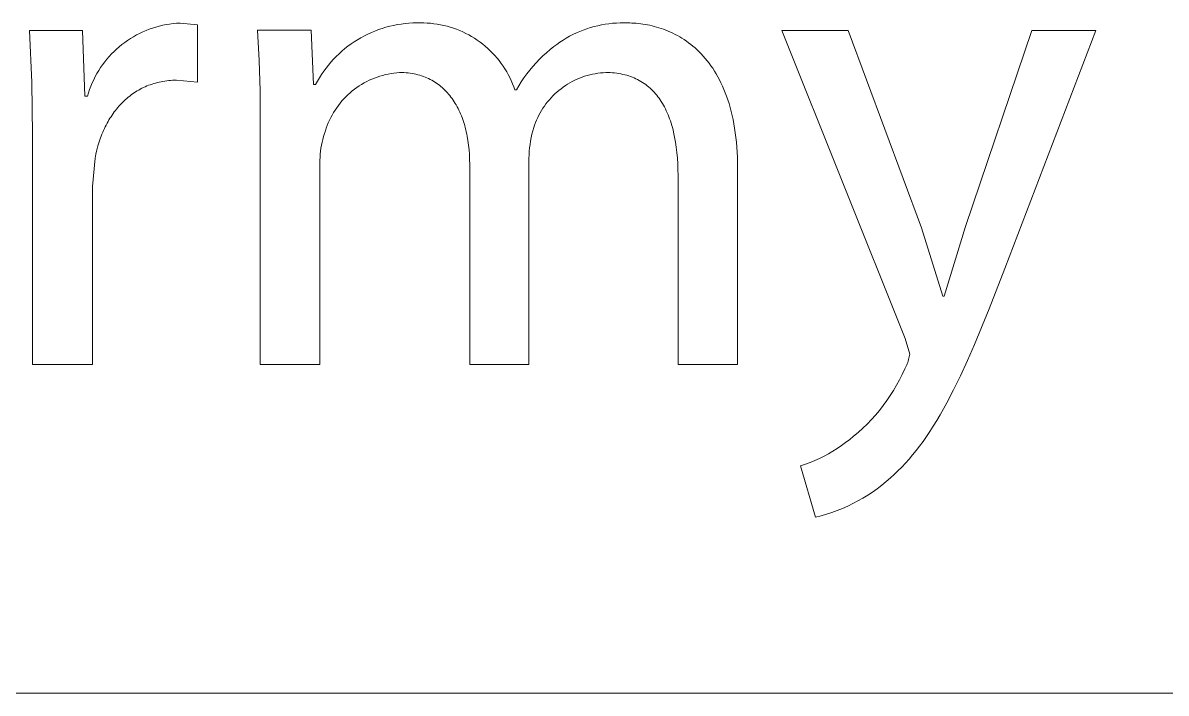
# Model space of a CAD drawing. Header units: millimetres. Extents: x -987 to 2591, y -102 to 2398.
# Drawn here: x 1664.7 to 1724, y -101.8 to -67 of the extents above; entities that cross this region are included whole.
import ezdxf

# ---------------------------------------------------------------- set-up
doc = ezdxf.new("R2010")
doc.units = ezdxf.units.MM
doc.header["$MEASUREMENT"] = 0
doc.layers.add('Domyślny', color=7, linetype='Continuous', true_color=0x000000)

msp = doc.modelspace()

# ---------------------------------------------------------------- linework, layer by layer
at = {"layer": 'Domyślny', "color": 18, "lineweight": 15, "true_color": 0x000000}
for p, q in [((1665.158, -70.118), (1665.046, -67.408)), ((1665.046, -67.408), (1667.798, -67.408)), ((1667.798, -67.408), (1667.917, -70.816)), ((1670.593, -67.646), (1670.754, -67.563)), ((1670.754, -67.563), (1670.918, -67.485)), ((1670.918, -67.485), (1671.085, -67.413)), ((1671.085, -67.413), (1671.254, -67.347)), ((1671.254, -67.347), (1671.425, -67.287)), ((1671.425, -67.287), (1671.599, -67.233)), ((1671.599, -67.233), (1671.774, -67.185)), ((1671.774, -67.185), (1671.95, -67.143)), ((1671.95, -67.143), (1672.128, -67.108)), ((1672.128, -67.108), (1672.307, -67.078)), ((1672.307, -67.078), (1672.488, -67.055)), ((1672.488, -67.055), (1672.668, -67.038)), ((1672.668, -67.038), (1672.849, -67.027)), ((1672.849, -67.027), (1673.755, -67.122)), ((1673.755, -67.122), (1673.755, -70.101)), ((1676.958, -68.97), (1676.867, -67.402)), ((1676.867, -67.402), (1679.643, -67.402)), ((1679.643, -67.402), (1679.774, -70.214)), ((1682.41, -67.691), (1682.59, -67.601)), ((1682.59, -67.601), (1682.774, -67.517)), ((1682.774, -67.517), (1682.96, -67.439)), ((1682.96, -67.439), (1683.148, -67.368)), ((1683.148, -67.368), (1683.339, -67.303)), ((1683.339, -67.303), (1683.532, -67.245)), ((1683.532, -67.245), (1683.727, -67.193)), ((1683.727, -67.193), (1683.923, -67.148)), ((1683.923, -67.148), (1684.121, -67.11)), ((1684.121, -67.11), (1684.32, -67.078)), ((1684.32, -67.078), (1684.52, -67.053)), ((1684.52, -67.053), (1684.721, -67.035)), ((1684.721, -67.035), (1684.922, -67.023)), ((1684.922, -67.023), (1685.124, -67.019)), ((1685.124, -67.019), (1685.325, -67.021)), ((1685.325, -67.021), (1685.499, -67.022)), ((1685.499, -67.022), (1685.673, -67.029)), ((1685.673, -67.029), (1685.846, -67.041)), ((1685.846, -67.041), (1686.018, -67.06)), ((1686.018, -67.06), (1686.19, -67.084)), ((1686.19, -67.084), (1686.361, -67.115)), ((1686.361, -67.115), (1686.531, -67.151)), ((1686.531, -67.151), (1686.699, -67.192)), ((1686.699, -67.192), (1686.866, -67.24)), ((1686.866, -67.24), (1687.032, -67.293)), ((1687.032, -67.293), (1687.195, -67.352)), ((1687.195, -67.352), (1687.356, -67.416)), ((1687.356, -67.416), (1687.515, -67.486)), ((1687.515, -67.486), (1687.672, -67.561)), ((1687.672, -67.561), (1687.825, -67.641)), ((1693.229, -67.625), (1693.406, -67.541)), ((1693.406, -67.541), (1693.585, -67.463)), ((1693.585, -67.463), (1693.767, -67.391)), ((1693.767, -67.391), (1693.952, -67.325)), ((1693.952, -67.325), (1694.138, -67.265)), ((1694.138, -67.265), (1694.327, -67.212)), ((1694.327, -67.212), (1694.517, -67.165)), ((1694.517, -67.165), (1694.708, -67.124)), ((1694.708, -67.124), (1694.901, -67.09)), ((1694.901, -67.09), (1695.095, -67.062)), ((1695.095, -67.062), (1695.289, -67.041)), ((1695.289, -67.041), (1695.485, -67.026)), ((1695.485, -67.026), (1695.68, -67.018)), ((1695.68, -67.018), (1695.876, -67.016)), ((1695.876, -67.016), (1696.072, -67.021)), ((1696.072, -67.021), (1696.18, -67.022)), ((1696.18, -67.022), (1696.29, -67.026)), ((1696.29, -67.026), (1696.402, -67.031)), ((1696.402, -67.031), (1696.515, -67.04)), ((1696.515, -67.04), (1696.628, -67.05)), ((1696.628, -67.05), (1696.744, -67.063)), ((1696.744, -67.063), (1696.86, -67.079)), ((1696.86, -67.079), (1696.977, -67.097)), ((1696.977, -67.097), (1697.094, -67.119)), ((1697.094, -67.119), (1697.213, -67.143)), ((1697.213, -67.143), (1697.332, -67.17)), ((1697.332, -67.17), (1697.451, -67.199)), ((1697.451, -67.199), (1697.571, -67.232)), ((1697.571, -67.232), (1697.691, -67.268)), ((1697.691, -67.268), (1697.811, -67.307)), ((1697.811, -67.307), (1697.932, -67.35)), ((1697.932, -67.35), (1698.052, -67.395)), ((1698.052, -67.395), (1698.172, -67.444)), ((1698.172, -67.444), (1698.292, -67.497)), ((1698.292, -67.497), (1698.411, -67.553)), ((1698.411, -67.553), (1698.53, -67.613)), ((1710.469, -83.397), (1704.072, -67.408)), ((1704.072, -67.408), (1707.503, -67.408)), ((1707.503, -67.408), (1711.303, -77.654)), ((1713.591, -77.583), (1717.034, -67.408)), ((1720.358, -67.408), (1715.64, -79.763)), ((1717.034, -67.408), (1720.358, -67.408)), ((1669.695, -68.259), (1669.835, -68.144)), ((1669.835, -68.144), (1669.98, -68.034)), ((1669.98, -68.034), (1670.128, -67.929)), ((1670.128, -67.929), (1670.28, -67.829)), ((1670.28, -67.829), (1670.435, -67.735)), ((1670.435, -67.735), (1670.593, -67.646)), ((1681.559, -68.229), (1681.722, -68.11)), ((1681.722, -68.11), (1681.889, -67.996)), ((1681.889, -67.996), (1682.059, -67.889)), ((1682.059, -67.889), (1682.233, -67.787)), ((1682.233, -67.787), (1682.41, -67.691)), ((1687.825, -67.641), (1687.976, -67.727)), ((1687.976, -67.727), (1688.124, -67.818)), ((1688.124, -67.818), (1688.269, -67.913)), ((1688.269, -67.913), (1688.411, -68.014)), ((1688.411, -68.014), (1688.549, -68.119)), ((1688.549, -68.119), (1688.683, -68.229)), ((1692.235, -68.248), (1692.392, -68.131)), ((1692.392, -68.131), (1692.552, -68.018)), ((1692.552, -68.018), (1692.716, -67.912)), ((1692.716, -67.912), (1692.884, -67.81)), ((1692.884, -67.81), (1693.055, -67.715)), ((1693.055, -67.715), (1693.229, -67.625)), ((1698.53, -67.613), (1698.649, -67.676)), ((1698.649, -67.676), (1698.767, -67.743)), ((1698.767, -67.743), (1698.884, -67.813)), ((1698.884, -67.813), (1699, -67.888)), ((1699, -67.888), (1699.116, -67.967)), ((1699.116, -67.967), (1699.23, -68.049)), ((1699.23, -68.049), (1699.343, -68.136)), ((1699.343, -68.136), (1699.455, -68.226)), ((1669.057, -68.903), (1669.175, -68.765)), ((1669.175, -68.765), (1669.298, -68.632)), ((1669.298, -68.632), (1669.426, -68.503)), ((1669.426, -68.503), (1669.558, -68.378)), ((1669.558, -68.378), (1669.695, -68.259)), ((1680.812, -68.903), (1680.952, -68.758)), ((1680.952, -68.758), (1681.097, -68.618)), ((1681.097, -68.618), (1681.247, -68.483)), ((1681.247, -68.483), (1681.401, -68.354)), ((1681.401, -68.354), (1681.559, -68.229)), ((1688.683, -68.229), (1688.814, -68.343)), ((1688.814, -68.343), (1688.94, -68.462)), ((1688.94, -68.462), (1689.063, -68.585)), ((1689.063, -68.585), (1689.181, -68.712)), ((1689.181, -68.712), (1689.295, -68.844)), ((1691.488, -68.908), (1691.666, -68.734)), ((1691.666, -68.734), (1691.85, -68.565)), ((1691.85, -68.565), (1692.04, -68.404)), ((1692.04, -68.404), (1692.235, -68.248)), ((1699.455, -68.226), (1699.565, -68.321)), ((1699.565, -68.321), (1699.674, -68.42)), ((1699.674, -68.42), (1699.781, -68.524)), ((1699.781, -68.524), (1699.887, -68.632)), ((1699.887, -68.632), (1699.991, -68.744)), ((1699.991, -68.744), (1700.093, -68.861)), ((1668.632, -69.491), (1668.731, -69.339)), ((1668.731, -69.339), (1668.834, -69.19)), ((1668.834, -69.19), (1668.943, -69.044)), ((1668.943, -69.044), (1669.057, -68.903)), ((1677.005, -70.539), (1676.958, -68.97)), ((1680.302, -69.527), (1680.421, -69.365)), ((1680.421, -69.365), (1680.546, -69.206)), ((1680.546, -69.206), (1680.676, -69.052)), ((1680.676, -69.052), (1680.812, -68.903)), ((1689.295, -68.844), (1689.404, -68.978)), ((1689.404, -68.978), (1689.508, -69.117)), ((1689.508, -69.117), (1689.608, -69.259)), ((1689.608, -69.259), (1689.703, -69.404)), ((1690.989, -69.466), (1691.149, -69.275)), ((1691.149, -69.275), (1691.315, -69.088)), ((1691.315, -69.088), (1691.488, -68.908)), ((1700.093, -68.861), (1700.193, -68.983)), ((1700.193, -68.983), (1700.291, -69.109)), ((1700.291, -69.109), (1700.386, -69.24)), ((1700.386, -69.24), (1700.48, -69.376)), ((1700.48, -69.376), (1700.571, -69.516)), ((1668.294, -70.133), (1668.37, -69.968)), ((1668.37, -69.968), (1668.452, -69.806)), ((1668.452, -69.806), (1668.54, -69.647)), ((1668.54, -69.647), (1668.632, -69.491)), ((1679.977, -70.037), (1680.08, -69.863)), ((1680.08, -69.863), (1680.188, -69.693)), ((1680.188, -69.693), (1680.302, -69.527)), ((1682.799, -69.937), (1682.664, -69.998)), ((1682.937, -69.881), (1682.799, -69.937)), ((1683.077, -69.829), (1682.937, -69.881)), ((1683.218, -69.782), (1683.077, -69.829)), ((1683.361, -69.74), (1683.218, -69.782)), ((1683.506, -69.703), (1683.361, -69.74)), ((1683.651, -69.671), (1683.506, -69.703)), ((1683.798, -69.645), (1683.651, -69.671)), ((1683.945, -69.623), (1683.798, -69.645)), ((1684.093, -69.606), (1683.945, -69.623)), ((1684.241, -69.595), (1684.093, -69.606)), ((1684.353, -69.596), (1684.241, -69.595)), ((1684.463, -69.6), (1684.353, -69.596)), ((1684.572, -69.608), (1684.463, -69.6)), ((1684.679, -69.618), (1684.572, -69.608)), ((1684.784, -69.631), (1684.679, -69.618)), ((1684.887, -69.647), (1684.784, -69.631)), ((1684.989, -69.665), (1684.887, -69.647)), ((1685.088, -69.686), (1684.989, -69.665)), ((1685.187, -69.71), (1685.088, -69.686)), ((1685.283, -69.737), (1685.187, -69.71)), ((1685.377, -69.767), (1685.283, -69.737)), ((1685.47, -69.799), (1685.377, -69.767)), ((1685.561, -69.833), (1685.47, -69.799)), ((1685.651, -69.87), (1685.561, -69.833)), ((1685.738, -69.91), (1685.651, -69.87)), ((1685.824, -69.952), (1685.738, -69.91)), ((1685.909, -69.997), (1685.824, -69.952)), ((1689.703, -69.404), (1689.793, -69.553)), ((1689.793, -69.553), (1689.878, -69.704)), ((1689.878, -69.704), (1689.957, -69.859)), ((1689.957, -69.859), (1690.032, -70.015)), ((1690.551, -70.072), (1690.69, -69.865)), ((1690.69, -69.865), (1690.836, -69.663)), ((1690.836, -69.663), (1690.989, -69.466)), ((1693.447, -69.94), (1693.321, -69.998)), ((1693.575, -69.886), (1693.447, -69.94)), ((1693.705, -69.836), (1693.575, -69.886)), ((1693.836, -69.791), (1693.705, -69.836)), ((1693.969, -69.75), (1693.836, -69.791)), ((1694.104, -69.714), (1693.969, -69.75)), ((1694.239, -69.682), (1694.104, -69.714)), ((1694.375, -69.655), (1694.239, -69.682)), ((1694.513, -69.633), (1694.375, -69.655)), ((1694.651, -69.616), (1694.513, -69.633)), ((1694.789, -69.603), (1694.651, -69.616)), ((1694.928, -69.595), (1694.789, -69.603)), ((1695.046, -69.596), (1694.928, -69.595)), ((1695.162, -69.6), (1695.046, -69.596)), ((1695.276, -69.608), (1695.162, -69.6)), ((1695.388, -69.618), (1695.276, -69.608)), ((1695.499, -69.631), (1695.388, -69.618)), ((1695.607, -69.647), (1695.499, -69.631)), ((1695.713, -69.666), (1695.607, -69.647)), ((1695.818, -69.688), (1695.713, -69.666)), ((1695.92, -69.712), (1695.818, -69.688)), ((1696.021, -69.739), (1695.92, -69.712)), ((1696.12, -69.769), (1696.021, -69.739)), ((1696.217, -69.802), (1696.12, -69.769)), ((1696.312, -69.838), (1696.217, -69.802)), ((1696.405, -69.876), (1696.312, -69.838)), ((1696.496, -69.917), (1696.405, -69.876)), ((1696.585, -69.961), (1696.496, -69.917)), ((1696.672, -70.008), (1696.585, -69.961)), ((1700.571, -69.516), (1700.659, -69.662)), ((1700.659, -69.662), (1700.745, -69.813)), ((1700.745, -69.813), (1700.828, -69.968)), ((1700.828, -69.968), (1700.909, -70.129)), ((1665.189, -72.829), (1665.158, -70.118)), ((1668.101, -70.642), (1668.159, -70.47)), ((1668.159, -70.47), (1668.224, -70.3)), ((1668.224, -70.3), (1668.294, -70.133)), ((1670.625, -70.549), (1670.545, -70.599)), ((1670.707, -70.501), (1670.625, -70.549)), ((1670.789, -70.456), (1670.707, -70.501)), ((1670.873, -70.412), (1670.789, -70.456)), ((1670.957, -70.37), (1670.873, -70.412)), ((1671.043, -70.331), (1670.957, -70.37)), ((1671.13, -70.293), (1671.043, -70.331)), ((1671.219, -70.258), (1671.13, -70.293)), ((1671.308, -70.224), (1671.219, -70.258)), ((1671.398, -70.193), (1671.308, -70.224)), ((1671.49, -70.164), (1671.398, -70.193)), ((1671.583, -70.138), (1671.49, -70.164)), ((1671.676, -70.113), (1671.583, -70.138)), ((1671.771, -70.091), (1671.676, -70.113)), ((1671.867, -70.07), (1671.771, -70.091)), ((1671.964, -70.053), (1671.867, -70.07)), ((1672.062, -70.037), (1671.964, -70.053)), ((1672.161, -70.024), (1672.062, -70.037)), ((1672.261, -70.013), (1672.161, -70.024)), ((1672.362, -70.005), (1672.261, -70.013)), ((1672.464, -69.999), (1672.362, -70.005)), ((1672.567, -69.995), (1672.464, -69.999)), ((1672.671, -69.994), (1672.567, -69.995)), ((1673.755, -70.101), (1672.671, -69.994)), ((1677.01, -72.108), (1677.005, -70.539)), ((1679.774, -70.214), (1679.881, -70.214)), ((1679.881, -70.214), (1679.977, -70.037)), ((1681.784, -70.552), (1681.67, -70.648)), ((1681.901, -70.46), (1681.784, -70.552)), ((1682.021, -70.372), (1681.901, -70.46)), ((1682.144, -70.289), (1682.021, -70.372)), ((1682.27, -70.209), (1682.144, -70.289)), ((1682.399, -70.134), (1682.27, -70.209)), ((1682.53, -70.064), (1682.399, -70.134)), ((1682.664, -69.998), (1682.53, -70.064)), ((1685.991, -70.044), (1685.909, -69.997)), ((1686.072, -70.094), (1685.991, -70.044)), ((1686.15, -70.146), (1686.072, -70.094)), ((1686.228, -70.2), (1686.15, -70.146)), ((1686.303, -70.257), (1686.228, -70.2)), ((1686.377, -70.315), (1686.303, -70.257)), ((1686.449, -70.377), (1686.377, -70.315)), ((1686.519, -70.44), (1686.449, -70.377)), ((1686.587, -70.506), (1686.519, -70.44)), ((1686.654, -70.574), (1686.587, -70.506)), ((1690.032, -70.015), (1690.101, -70.175)), ((1690.101, -70.175), (1690.164, -70.336)), ((1690.164, -70.336), (1690.222, -70.5)), ((1690.222, -70.5), (1690.294, -70.5)), ((1690.294, -70.5), (1690.418, -70.284)), ((1690.418, -70.284), (1690.551, -70.072)), ((1692.503, -70.521), (1692.397, -70.611)), ((1692.611, -70.435), (1692.503, -70.521)), ((1692.723, -70.352), (1692.611, -70.435)), ((1692.838, -70.273), (1692.723, -70.352)), ((1692.955, -70.198), (1692.838, -70.273)), ((1693.074, -70.127), (1692.955, -70.198)), ((1693.196, -70.06), (1693.074, -70.127)), ((1693.321, -69.998), (1693.196, -70.06)), ((1696.758, -70.057), (1696.672, -70.008)), ((1696.841, -70.109), (1696.758, -70.057)), ((1696.923, -70.163), (1696.841, -70.109)), ((1697.003, -70.22), (1696.923, -70.163)), ((1697.08, -70.28), (1697.003, -70.22)), ((1697.156, -70.342), (1697.08, -70.28)), ((1697.231, -70.407), (1697.156, -70.342)), ((1697.303, -70.474), (1697.231, -70.407)), ((1697.373, -70.544), (1697.303, -70.474)), ((1697.442, -70.617), (1697.373, -70.544)), ((1700.909, -70.129), (1700.986, -70.295)), ((1700.986, -70.295), (1701.061, -70.467)), ((1701.061, -70.467), (1701.132, -70.644)), ((1667.917, -70.816), (1668.048, -70.816)), ((1668.048, -70.816), (1668.101, -70.642)), ((1669.881, -71.13), (1669.814, -71.198)), ((1669.95, -71.064), (1669.881, -71.13)), ((1670.02, -70.999), (1669.95, -71.064)), ((1670.091, -70.936), (1670.02, -70.999)), ((1670.164, -70.875), (1670.091, -70.936)), ((1670.238, -70.816), (1670.164, -70.875)), ((1670.313, -70.759), (1670.238, -70.816)), ((1670.389, -70.704), (1670.313, -70.759)), ((1670.467, -70.65), (1670.389, -70.704)), ((1670.545, -70.599), (1670.467, -70.65)), ((1681.249, -71.07), (1681.154, -71.184)), ((1681.349, -70.959), (1681.249, -71.07)), ((1681.452, -70.852), (1681.349, -70.959)), ((1681.559, -70.748), (1681.452, -70.852)), ((1681.67, -70.648), (1681.559, -70.748)), ((1686.719, -70.644), (1686.654, -70.574)), ((1686.782, -70.716), (1686.719, -70.644)), ((1686.843, -70.79), (1686.782, -70.716)), ((1686.903, -70.867), (1686.843, -70.79)), ((1686.961, -70.945), (1686.903, -70.867)), ((1687.017, -71.026), (1686.961, -70.945)), ((1687.071, -71.108), (1687.017, -71.026)), ((1687.124, -71.193), (1687.071, -71.108)), ((1691.916, -71.113), (1691.831, -71.223)), ((1692.006, -71.006), (1691.916, -71.113)), ((1692.098, -70.903), (1692.006, -71.006)), ((1692.194, -70.802), (1692.098, -70.903)), ((1692.294, -70.705), (1692.194, -70.802)), ((1692.397, -70.611), (1692.294, -70.705)), ((1697.508, -70.692), (1697.442, -70.617)), ((1697.573, -70.769), (1697.508, -70.692)), ((1697.636, -70.849), (1697.573, -70.769)), ((1697.697, -70.932), (1697.636, -70.849)), ((1697.756, -71.017), (1697.697, -70.932)), ((1697.813, -71.104), (1697.756, -71.017)), ((1697.869, -71.194), (1697.813, -71.104)), ((1701.132, -70.644), (1701.2, -70.826)), ((1701.2, -70.826), (1701.265, -71.014)), ((1701.265, -71.014), (1701.326, -71.207)), ((1669.381, -71.721), (1669.324, -71.802)), ((1669.438, -71.641), (1669.381, -71.721)), ((1669.498, -71.563), (1669.438, -71.641)), ((1669.558, -71.487), (1669.498, -71.563)), ((1669.62, -71.412), (1669.558, -71.487)), ((1669.683, -71.339), (1669.62, -71.412)), ((1669.748, -71.268), (1669.683, -71.339)), ((1669.814, -71.198), (1669.748, -71.268)), ((1680.812, -71.671), (1680.737, -71.8)), ((1680.891, -71.545), (1680.812, -71.671)), ((1680.974, -71.422), (1680.891, -71.545)), ((1681.062, -71.301), (1680.974, -71.422)), ((1681.154, -71.184), (1681.062, -71.301)), ((1687.174, -71.279), (1687.124, -71.193)), ((1687.223, -71.367), (1687.174, -71.279)), ((1687.271, -71.457), (1687.223, -71.367)), ((1687.316, -71.549), (1687.271, -71.457)), ((1687.36, -71.643), (1687.316, -71.549)), ((1687.402, -71.738), (1687.36, -71.643)), ((1687.442, -71.836), (1687.402, -71.738)), ((1691.528, -71.689), (1691.462, -71.811)), ((1691.598, -71.568), (1691.528, -71.689)), ((1691.672, -71.451), (1691.598, -71.568)), ((1691.749, -71.335), (1691.672, -71.451)), ((1691.831, -71.223), (1691.749, -71.335)), ((1697.922, -71.286), (1697.869, -71.194)), ((1697.974, -71.381), (1697.922, -71.286)), ((1698.024, -71.478), (1697.974, -71.381)), ((1698.072, -71.577), (1698.024, -71.478)), ((1698.118, -71.678), (1698.072, -71.577)), ((1698.162, -71.782), (1698.118, -71.678)), ((1701.326, -71.207), (1701.384, -71.406)), ((1701.384, -71.406), (1701.438, -71.611)), ((1701.438, -71.611), (1701.488, -71.821)), ((1669.016, -72.32), (1668.97, -72.411)), ((1669.064, -72.23), (1669.016, -72.32)), ((1669.113, -72.141), (1669.064, -72.23)), ((1669.164, -72.054), (1669.113, -72.141)), ((1669.216, -71.969), (1669.164, -72.054)), ((1669.269, -71.885), (1669.216, -71.969)), ((1669.324, -71.802), (1669.269, -71.885)), ((1677.01, -84.749), (1677.01, -72.108)), ((1680.485, -72.339), (1680.434, -72.479)), ((1680.541, -72.201), (1680.485, -72.339)), ((1680.602, -72.065), (1680.541, -72.201)), ((1680.667, -71.932), (1680.602, -72.065)), ((1680.737, -71.8), (1680.667, -71.932)), ((1687.48, -71.935), (1687.442, -71.836)), ((1687.517, -72.035), (1687.48, -71.935)), ((1687.552, -72.138), (1687.517, -72.035)), ((1687.585, -72.242), (1687.552, -72.138)), ((1687.616, -72.347), (1687.585, -72.242)), ((1687.646, -72.454), (1687.616, -72.347)), ((1691.243, -72.322), (1691.199, -72.454)), ((1691.291, -72.192), (1691.243, -72.322)), ((1691.344, -72.063), (1691.291, -72.192)), ((1691.401, -71.936), (1691.344, -72.063)), ((1691.462, -71.811), (1691.401, -71.936)), ((1698.205, -71.889), (1698.162, -71.782)), ((1698.246, -71.997), (1698.205, -71.889)), ((1698.284, -72.108), (1698.246, -71.997)), ((1698.321, -72.221), (1698.284, -72.108)), ((1698.357, -72.336), (1698.321, -72.221)), ((1698.39, -72.454), (1698.357, -72.336)), ((1701.488, -71.821), (1701.535, -72.038)), ((1701.535, -72.038), (1701.577, -72.26)), ((1701.577, -72.26), (1701.616, -72.488)), ((1665.189, -84.743), (1665.189, -72.829)), ((1668.761, -72.888), (1668.724, -72.987)), ((1668.8, -72.79), (1668.761, -72.888)), ((1668.84, -72.693), (1668.8, -72.79)), ((1668.882, -72.598), (1668.84, -72.693)), ((1668.925, -72.504), (1668.882, -72.598)), ((1668.97, -72.411), (1668.925, -72.504)), ((1680.298, -72.913), (1680.256, -73.063)), ((1680.346, -72.764), (1680.298, -72.913)), ((1680.387, -72.621), (1680.346, -72.764)), ((1680.434, -72.479), (1680.387, -72.621)), ((1687.673, -72.563), (1687.646, -72.454)), ((1687.699, -72.673), (1687.673, -72.563)), ((1687.724, -72.785), (1687.699, -72.673)), ((1687.746, -72.898), (1687.724, -72.785)), ((1687.785, -73.129), (1687.746, -72.898)), ((1691.105, -72.799), (1691.066, -72.973)), ((1691.149, -72.626), (1691.105, -72.799)), ((1691.199, -72.454), (1691.149, -72.626)), ((1698.422, -72.574), (1698.39, -72.454)), ((1698.451, -72.696), (1698.422, -72.574)), ((1698.505, -72.946), (1698.451, -72.696)), ((1701.616, -72.488), (1701.65, -72.723)), ((1701.65, -72.723), (1701.681, -72.963)), ((1668.592, -73.397), (1668.535, -73.608)), ((1668.655, -73.19), (1668.592, -73.397)), ((1668.689, -73.088), (1668.655, -73.19)), ((1668.724, -72.987), (1668.689, -73.088)), ((1680.161, -73.522), (1680.14, -73.677)), ((1680.188, -73.368), (1680.161, -73.522)), ((1680.22, -73.215), (1680.188, -73.368)), ((1680.256, -73.063), (1680.22, -73.215)), ((1687.818, -73.365), (1687.785, -73.129)), ((1687.843, -73.607), (1687.818, -73.365)), ((1690.983, -73.503), (1690.966, -73.681)), ((1691.005, -73.326), (1690.983, -73.503)), ((1691.033, -73.149), (1691.005, -73.326)), ((1691.066, -72.973), (1691.033, -73.149)), ((1698.552, -73.205), (1698.505, -72.946)), ((1698.591, -73.472), (1698.552, -73.205)), ((1698.624, -73.748), (1698.591, -73.472)), ((1701.681, -72.963), (1701.706, -73.21)), ((1701.706, -73.21), (1701.728, -73.463)), ((1701.728, -73.463), (1701.744, -73.722)), ((1668.441, -74.044), (1668.31, -75.51)), ((1668.485, -73.824), (1668.441, -74.044)), ((1668.535, -73.608), (1668.485, -73.824)), ((1680.113, -73.988), (1680.108, -74.144)), ((1680.124, -73.832), (1680.113, -73.988)), ((1680.14, -73.677), (1680.124, -73.832)), ((1687.861, -73.853), (1687.843, -73.607)), ((1687.871, -74.104), (1687.861, -73.853)), ((1687.875, -74.36), (1687.871, -74.104)), ((1690.954, -73.86), (1690.949, -74.038)), ((1690.949, -74.038), (1690.949, -84.749)), ((1690.966, -73.681), (1690.954, -73.86)), ((1698.649, -74.032), (1698.624, -73.748)), ((1698.666, -74.324), (1698.649, -74.032)), ((1701.744, -73.722), (1701.757, -73.988)), ((1701.757, -73.988), (1701.764, -74.26)), ((1680.108, -74.144), (1680.107, -74.3)), ((1680.107, -74.3), (1680.107, -84.749)), ((1687.875, -84.749), (1687.875, -74.36)), ((1698.677, -74.624), (1698.666, -74.324)), ((1698.681, -74.932), (1698.677, -74.624)), ((1701.764, -74.26), (1701.766, -74.539)), ((1701.766, -74.539), (1701.766, -84.749)), ((1698.681, -84.749), (1698.681, -74.932)), ((1668.31, -75.51), (1668.31, -84.743)), ((1711.303, -77.654), (1712.411, -81.204)), ((1712.483, -81.204), (1713.591, -77.583)), ((1715.64, -79.763), (1714.823, -81.863)), ((1712.411, -81.204), (1712.483, -81.204)), ((1714.823, -81.863), (1714.058, -83.711)), ((1710.696, -84.207), (1710.469, -83.397)), ((1710.685, -84.279), (1710.696, -84.207)), ((1714.058, -83.711), (1713.69, -84.546)), ((1668.31, -84.743), (1665.189, -84.743)), ((1680.107, -84.749), (1677.01, -84.749)), ((1690.949, -84.749), (1687.875, -84.749)), ((1701.766, -84.749), (1698.681, -84.749)), ((1710.511, -84.838), (1710.541, -84.771)), ((1710.541, -84.771), (1710.568, -84.703)), ((1710.568, -84.703), (1710.594, -84.634)), ((1710.594, -84.634), (1710.616, -84.564)), ((1710.616, -84.564), (1710.637, -84.494)), ((1710.637, -84.494), (1710.655, -84.423)), ((1710.655, -84.423), (1710.671, -84.351)), ((1710.671, -84.351), (1710.685, -84.279)), ((1713.69, -84.546), (1713.33, -85.325)), ((1710.172, -85.541), (1710.313, -85.257)), ((1710.313, -85.257), (1710.446, -84.969)), ((1710.446, -84.969), (1710.48, -84.904)), ((1710.48, -84.904), (1710.511, -84.838)), ((1713.33, -85.325), (1712.975, -86.052)), ((1709.86, -86.092), (1710.02, -85.819)), ((1710.02, -85.819), (1710.172, -85.541)), ((1709.512, -86.622), (1709.69, -86.36)), ((1709.69, -86.36), (1709.86, -86.092)), ((1712.975, -86.052), (1712.623, -86.728)), ((1708.925, -87.369), (1709.129, -87.127)), ((1709.129, -87.127), (1709.324, -86.878)), ((1709.324, -86.878), (1709.512, -86.622)), ((1712.623, -86.728), (1712.272, -87.356)), ((1708.493, -87.833), (1708.713, -87.605)), ((1708.713, -87.605), (1708.925, -87.369)), ((1712.097, -87.653), (1711.922, -87.939)), ((1712.272, -87.356), (1712.097, -87.653)), ((1707.789, -88.472), (1708.031, -88.267)), ((1708.031, -88.267), (1708.265, -88.054)), ((1708.265, -88.054), (1708.493, -87.833)), ((1711.745, -88.214), (1711.568, -88.479)), ((1711.922, -87.939), (1711.745, -88.214)), ((1707.16, -88.954), (1707.375, -88.8)), ((1707.375, -88.8), (1707.584, -88.639)), ((1707.584, -88.639), (1707.789, -88.472)), ((1711.39, -88.734), (1711.21, -88.979)), ((1711.568, -88.479), (1711.39, -88.734)), ((1706.018, -89.616), (1706.254, -89.499)), ((1706.254, -89.499), (1706.487, -89.373)), ((1706.487, -89.373), (1706.716, -89.241)), ((1706.716, -89.241), (1706.94, -89.101)), ((1706.94, -89.101), (1707.16, -88.954)), ((1710.846, -89.441), (1710.661, -89.659)), ((1711.029, -89.215), (1710.846, -89.441)), ((1711.21, -88.979), (1711.029, -89.215)), ((1705.037, -90.009), (1705.287, -89.922)), ((1705.811, -92.665), (1705.037, -90.009)), ((1705.287, -89.922), (1705.533, -89.828)), ((1705.533, -89.828), (1705.777, -89.726)), ((1705.777, -89.726), (1706.018, -89.616)), ((1710.283, -90.07), (1710.09, -90.263)), ((1710.473, -89.869), (1710.283, -90.07)), ((1710.661, -89.659), (1710.473, -89.869)), ((1709.695, -90.628), (1709.473, -90.823)), ((1709.894, -90.449), (1709.695, -90.628)), ((1710.09, -90.263), (1709.894, -90.449)), ((1709.01, -91.19), (1708.769, -91.362)), ((1709.244, -91.011), (1709.01, -91.19)), ((1709.473, -90.823), (1709.244, -91.011)), ((1708.014, -91.826), (1707.752, -91.963)), ((1708.271, -91.68), (1708.014, -91.826)), ((1708.523, -91.525), (1708.271, -91.68)), ((1708.769, -91.362), (1708.523, -91.525)), ((1706.663, -92.421), (1706.382, -92.512)), ((1706.941, -92.321), (1706.663, -92.421)), ((1707.215, -92.211), (1706.941, -92.321)), ((1707.486, -92.092), (1707.215, -92.211)), ((1707.752, -91.963), (1707.486, -92.092)), ((1706.098, -92.594), (1705.811, -92.665)), ((1706.382, -92.512), (1706.098, -92.594)), ((2587.303, -101.8), (-987.026, -101.8)), ((2587.303, -101.8), (1238.647, -101.8))]:
    msp.add_line(p, q, dxfattribs=at)

doc.saveas('drawing.dxf')
